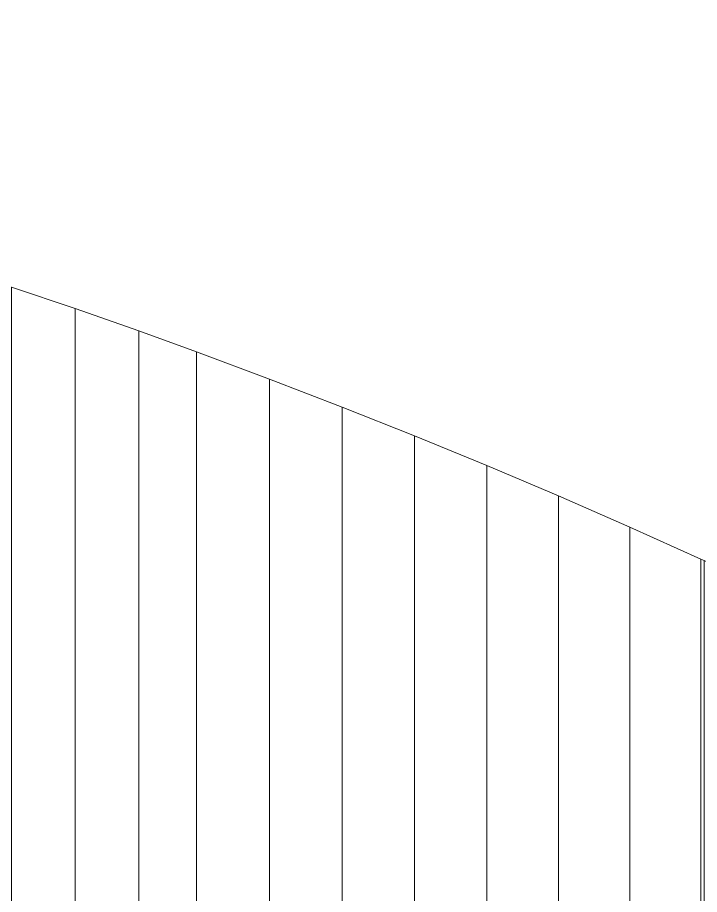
# Model space of a CAD drawing. Header units: millimetres. Extents: x -6 to 280, y -45 to 45.
# Drawn here: x 249.8 to 259.86, y -14.5 to -1.55 of the extents above; entities that cross this region are included whole.
import ezdxf

# ---------------------------------------------------------------- set-up
doc = ezdxf.new("R2010")
doc.units = ezdxf.units.MM
doc.header["$LTSCALE"] = 11.192908

msp = doc.modelspace()

# ---------------------------------------------------------------- meshes
at = {"linetype": 'Continuous', "lineweight": 0}
mesh = msp.add_polyface(dxfattribs=at)
corners = [(229.968, -44.191, 24.99), (231.183, -44.068, 24.99), (231.183, -1.672, 24.99), (229.968, -1.549, 24.99), (232.397, -43.932, 24.99), (232.397, -1.808, 24.99), (233.609, -43.783, 24.99), (233.609, -1.957, 24.99), (233.832, -43.754, 24.99), (233.832, -1.986, 24.99), (234.943, -43.604, 24.99), (234.943, -2.136, 24.99), (236.052, -43.443, 24.99), (236.052, -2.297, 24.99), (237.16, -43.27, 24.99), (237.16, -2.47, 24.99), (238.201, -43.095, 24.99), (238.201, -2.645, 24.99), (239.167, -42.922, 24.99), (239.167, -2.818, 24.99), (240.13, -42.738, 24.99), (240.13, -3.002, 24.99), (241.092, -42.544, 24.99), (241.092, -3.196, 24.99), (242.051, -42.338, 24.99), (242.051, -3.402, 24.99), (243.007, -42.12, 24.99), (243.007, -3.62, 24.99), (243.961, -41.889, 24.99), (243.961, -3.851, 24.99), (244.911, -41.646, 24.99), (244.911, -4.094, 24.99), (244.945, -41.637, 24.99), (244.945, -4.103, 24.99), (245.904, -41.377, 24.99), (245.904, -4.363, 24.99), (246.86, -41.104, 24.99), (246.86, -4.636, 24.99), (247.812, -40.818, 24.99), (247.812, -4.922, 24.99), (248.76, -40.521, 24.99), (248.76, -5.219, 24.99), (249.706, -40.212, 24.99), (249.706, -5.528, 24.99), (250.647, -39.893, 24.99), (250.647, -5.847, 24.99), (251.586, -39.564, 24.99), (251.586, -6.176, 24.99), (252.438, -39.256, 24.99), (252.438, -6.484, 24.99), (253.516, -38.854, 24.99), (253.516, -6.886, 24.99), (254.59, -38.44, 24.99), (254.59, -7.3, 24.99), (255.658, -38.014, 24.99), (255.658, -7.726, 24.99), (256.722, -37.577, 24.99), (256.722, -8.163, 24.99), (257.781, -37.128, 24.99), (257.781, -8.612, 24.99), (258.834, -36.668, 24.99), (258.834, -9.072, 24.99), (259.883, -36.196, 24.99), (259.883, -9.544, 24.99), (259.931, -36.173, 24.99), (259.931, -9.567, 24.99), (261.027, -35.664, 24.99), (261.027, -10.076, 24.99), (262.117, -35.143, 24.99), (262.117, -10.597, 24.99), (263.202, -34.61, 24.99), (263.202, -11.13, 24.99)]
mesh.append_faces([[corners[k] for k in face] for face in [(0, 1, 2, 3), (1, 4, 5, 2), (4, 6, 7, 5), (6, 8, 9, 7), (8, 10, 11, 9), (10, 12, 13, 11), (12, 14, 15, 13), (14, 16, 17, 15), (16, 18, 19, 17), (18, 20, 21, 19), (20, 22, 23, 21), (22, 24, 25, 23), (24, 26, 27, 25), (26, 28, 29, 27), (28, 30, 31, 29), (30, 32, 33, 31), (32, 34, 35, 33), (34, 36, 37, 35), (36, 38, 39, 37), (38, 40, 41, 39), (40, 42, 43, 41), (42, 44, 45, 43), (44, 46, 47, 45), (46, 48, 49, 47), (48, 50, 51, 49), (50, 52, 53, 51), (52, 54, 55, 53), (54, 56, 57, 55), (56, 58, 59, 57), (58, 60, 61, 59), (60, 62, 63, 61), (62, 64, 65, 63), (64, 66, 67, 65), (66, 68, 69, 67), (68, 70, 71, 69)]])

doc.saveas('drawing.dxf')
